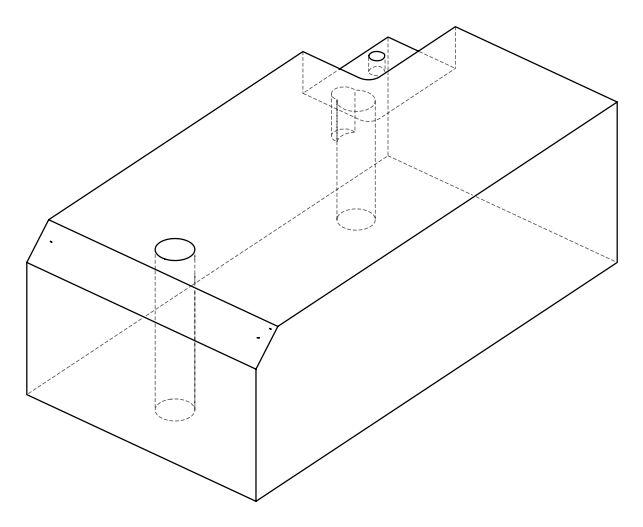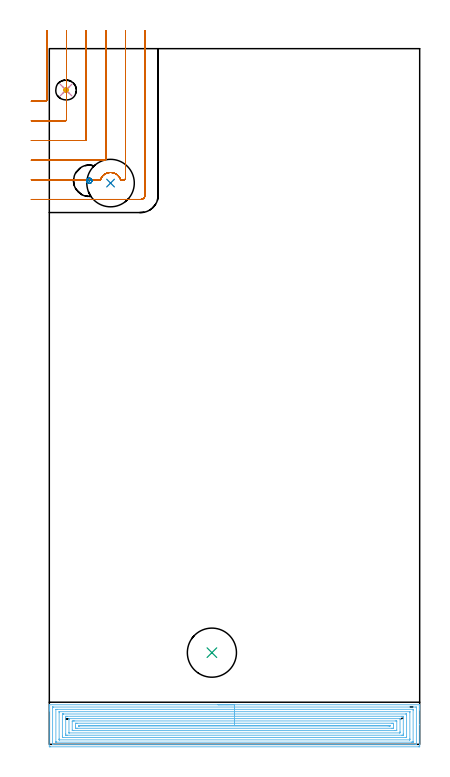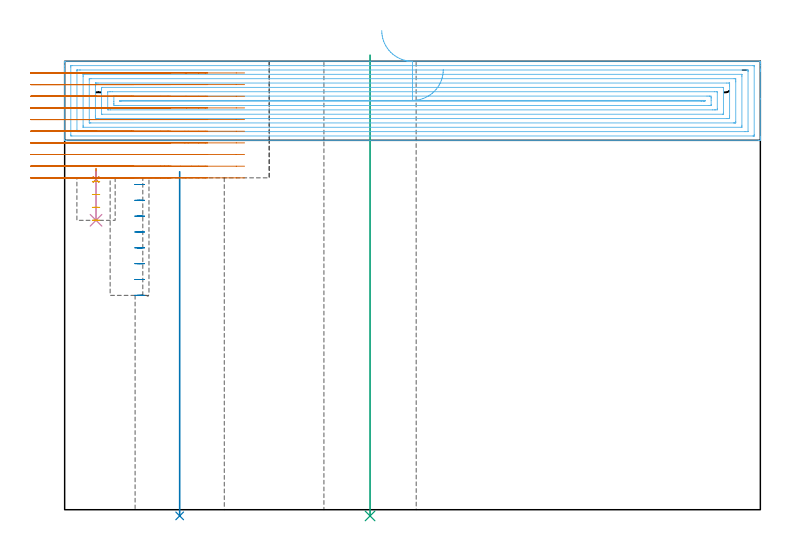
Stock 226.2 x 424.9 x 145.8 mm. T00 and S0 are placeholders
(PLAN: 8 operations, 6 tool changes, 35.3 min)
(1 SPOT_DRILL | STEP1POCKET | NXT0321_9005460120000 | 0.04 min | 4173 mm3)
(2 INDEXABLE_INSERT_DRILL_THROUGH_HOLE_FROM_SOLID | STEP1HOLE | NXT0302_029 | 0.46 min | 96222 mm3)
(3 INDEXABLE_INSERT_DRILL_THROUGH_HOLE_FROM_SOLID_1 | STEP1HOLE_1 | NXT0302_031 | 0.6 min | 102982 mm3)
(4 DRILL_BLIND_HOLE_INTO_CENTER | STEP1POCKET | UGT0301_225 | 0.07 min | 1257 mm3)
(5 MILL_ROUGH_BLIND_HOLE_CONTOUR | STEP1POCKET | UGT0201_128 | Spiral | 0.19 min | 612 mm3)
(6 AREA_MILL | FG_CHAMFER_SURFACE | UGT0205_001 | 18.32 min | 74705 mm3)
(7 MILL_CORNER_NOTCH_RECTANGULAR | CORNER_NOTCH_RECTANGULAR | NXT0201_012 | Follow Part, ap 4, ae 75% | 15.13 min | 221987 mm3)
(8 MILL_BLIND_HOLE_FROM_SOLID_MATERIAL | STEP1POCKET_1 | NXT0201_012 | Spiral | 0.5 min | 5291 mm3)
(TOOL NXT0321_9005460120000 | NC Spot Drill, 142deg, 12mm, Carbide, Uncoated | D12 PA142 FL30 Z2)
(TOOL NXT0302_029 | Index. Insert Drill 29mm [880-D2900L32-05] | D29 PA176 FL145 Z2)
(TOOL NXT0302_031 | Index. Insert Drill 30mm [880-D3000L32-05] | D30 PA176 FL150 Z2)
(TOOL UGT0301_225 | Twist Drill 11.4 mm | D11.4 PA118 FL92 Z2)
(TOOL UGT0201_128 | Carbide End Mill 10.0 | D10 FL15 Z4)
(TOOL UGT0205_001 | Chamfer Mill 20 x 3 x 45 deg. | D20 FL50 Z2)
(TOOL NXT0201_012 | ENDMILL 16mm [2P460-1600-NA 1630] | D16 FL38 Z6)
(OP 1 SPOT_DRILL)
G17 G21 G94 G90
T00 M6
G54
G17 G0 G90 X10.2 Y399.6 S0 M3
G43 Z155.8 H0
G94 G81 G98 Z107.366 F250. R110.9
G80
M5
M2
(OP 2 INDEXABLE_INSERT_DRILL_THROUGH_HOLE_FROM_SOLID)
G17 G21 G94 G90
T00 M6
G54
G17 G0 G90 X37.4 Y342.8 S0 M3
G43 Z155.8 H1
G94 G81 G98 Z-2.006 F250. R109.9
G80
M5
M2
(OP 3 INDEXABLE_INSERT_DRILL_THROUGH_HOLE_FROM_SOLID_1)
G17 G21 G94 G90
T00 M6
G54
G17 G0 G90 X99.3 Y56. S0 M3
G43 Z155.8 H1
G94 G81 G98 Z-2.024 F250. R147.8
G80
M5
M2
(OP 4 DRILL_BLIND_HOLE_INTO_CENTER)
G17 G21 G94 G90
T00 M6
G54
G17 G0 G90 X10.2 Y399.6 S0 M3
G43 Z155.8 H0
G94 G81 G98 Z94.1 F250. R109.9
G80
M5
M2
(OP 5 MILL_ROUGH_BLIND_HOLE_CONTOUR)
G17 G21 G94 G90
T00 M6
G54
G17 G0 G90 X10.2 Y399.6 S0 M3
G43 Z155.8 H0
Z106.7
G94 G3 X10.8 Y400.2 R0.6 F250.
X10.2 Y400.8 R0.6
X9. Y399.6 R1.2
X10.2 Y400.8 R-1.2
X9.6 Y400.2 R0.6
X10.2 Y399.6 R0.6
G0 Z102.5
G3 X10.8 Y400.2 R0.6
X10.2 Y400.8 R0.6
X9. Y399.6 R1.2
X10.2 Y400.8 R-1.2
X9.6 Y400.2 R0.6
X10.2 Y399.6 R0.6
G0 Z98.3
G3 X10.8 Y400.2 R0.6
X10.2 Y400.8 R0.6
X9. Y399.6 R1.2
X10.2 Y400.8 R-1.2
X9.6 Y400.2 R0.6
X10.2 Y399.6 R0.6
G0 Z94.1
G3 X10.8 Y400.2 R0.6
X10.2 Y400.8 R0.6
X9. Y399.6 R1.2
X10.2 Y400.8 R-1.2
X9.6 Y400.2 R0.6
X10.2 Y399.6 R0.6
G0 Z155.8
M5
M2
(OP 6 AREA_MILL)
G17 G21 G94 G90
T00 M6
G54
G17 G0 G90 X103.1 Y24.2 S1061 M3
G43 Z155.8 H0
G94 G1 X103.138 Z154.928 F250.
X103.252 Z154.063
X103.441 Z153.212
X103.703 Z152.38
X104.037 Z151.574
X104.44 Z150.8
X104.909 Z150.064
X105.44 Z149.372
X106.029 Z148.729
X106.672 Z148.139
X107.364 Z147.608
X108.1 Z147.14
X108.874 Z146.737
X109.68 Z146.403
X110.512 Z146.141
X111.364 Z145.952
X112.228 Z145.838
X113.1 Z145.8
X226.036
X226.191 Y24.197 Z145.788
X226.193 Y24.186 Z145.777
X226.2 Y23.848 Z145.447
Y23.484 Z145.083
Y22.836 Z144.431
Y21.629 Z143.225
Y21.069 Z142.663
Y12.002 Z133.599
Y-0.416 Z121.181
X226.196 Y-1.019 Z120.578
X226.191 Y-1.492 Z120.106
X226.07 Y-1.495 Z120.103
X225.59 Y-1.5 Z120.1
X0.61
X0.199 Y-1.496 Z120.102
X0.01 Y-1.492 Z120.106
X0. Y-1.299 Z120.298
Y20.465 Z142.06
Y21.069 Z142.663
Y21.629 Z143.225
Y21.952 Z143.548
Y22.512 Z144.108
Y22.836 Z144.431
Y23.848 Z145.447
X0.007 Y24.186 Z145.777
X0.009 Y24.197 Z145.788
X0.164 Y24.2 Z145.8
X113.1
Y22.786 Z144.386
X223.856 Y22.785 Z144.385
X224.19 Y22.779 Z144.379
X224.195 Y22.672 Z144.272
X224.199 Y22.445 Z144.045
Y0.357 Z121.957
X224.193 Y-0.035 Z121.565
X224.189 Y-0.08 Z121.52
X224.172 Y-0.082 Z121.518
X224.12 Y-0.085 Z121.515
X224.015 Y-0.086 Z121.514
X223.804
X2.344 Y-0.085 Z121.515
X2.01 Y-0.079 Z121.521
X2.005 Y0.028 Z121.628
X2.001 Y0.255 Z121.855
Y22.343 Z143.943
X2.007 Y22.735 Z144.335
X2.011 Y22.78 Z144.38
X2.028 Y22.782 Z144.382
X2.08 Y22.785 Z144.385
X2.185 Y22.786 Z144.386
X2.396
X113.1
Y21.371 Z142.971
X221.714
X222.019 Y21.368 Z142.968
X222.12 Y21.365 Z142.965
X222.19 Y21.361 Z142.961
X222.194 Y21.248 Z142.848
X222.198 Y21.069 Z142.669
X222.2 Y20.89 Z142.49
X222.199 Y1.453 Z123.053
X222.195 Y1.392 Z122.992
X222.19 Y1.346 Z122.946
X222.184 Y1.335 Z122.935
X222.171 Y1.334 Z122.934
X222.019 Y1.331 Z122.931
X221.432 Y1.329 Z122.929
X221.126
X4.486
X4.181 Y1.332 Z122.932
X4.08 Y1.335 Z122.935
X4.01 Y1.339 Z122.939
X4.006 Y1.452 Z123.052
X4.002 Y1.631 Z123.231
X4. Y1.81 Z123.41
X4.001 Y21.247 Z142.847
X4.005 Y21.308 Z142.908
X4.01 Y21.354 Z142.954
X4.016 Y21.365 Z142.965
X4.029 Y21.366 Z142.966
X4.181 Y21.369 Z142.969
X4.768 Y21.371 Z142.971
X5.074
X113.1
Y19.957 Z141.557
X220.086
X220.138 Y19.956 Z141.556
X220.174 Y19.953 Z141.553
X220.189 Y19.951 Z141.551
X220.191 Y19.933 Z141.533
X220.196 Y19.734 Z141.334
X220.2 Y19.335 Z140.935
Y3.398 Z124.998
X220.194 Y2.973 Z124.573
X220.19 Y2.762 Z124.362
X220.182 Y2.749 Z124.349
X220.155 Y2.747 Z124.347
X220.098 Y2.744 Z124.344
X220.003 Y2.743 Z124.343
X6.114
X6.062 Y2.744 Z124.344
X6.026 Y2.747 Z124.347
X6.011 Y2.749 Z124.349
X6.009 Y2.767 Z124.367
X6.004 Y2.966 Z124.566
X6. Y3.365 Z124.965
Y19.302 Z140.902
X6.006 Y19.727 Z141.327
X6.01 Y19.938 Z141.538
X6.018 Y19.951 Z141.551
X6.045 Y19.953 Z141.553
X6.103 Y19.956 Z141.556
X6.198 Y19.957 Z141.557
X113.1
Y18.543 Z140.143
X217.681
X217.933 Y18.54 Z140.14
X218.101 Y18.536 Z140.136
X218.191 Y18.53 Z140.13
X218.193 Y18.509 Z140.109
X218.196 Y18.418 Z140.018
X218.2 Y17.78 Z139.38
Y17.535 Z139.135
Y4.527 Z126.127
X218.197 Y4.282 Z125.882
X218.194 Y4.202 Z125.802
X218.191 Y4.169 Z125.769
X218.059 Y4.164 Z125.764
X217.807 Y4.158 Z125.758
X217.681 Y4.157 Z125.757
X217.555
X8.519
X8.267 Y4.16 Z125.76
X8.099 Y4.164 Z125.764
X8.009 Y4.17 Z125.77
X8.007 Y4.191 Z125.791
X8.004 Y4.282 Z125.882
X8. Y4.92 Z126.52
Y5.165 Z126.765
Y18.173 Z139.773
X8.003 Y18.418 Z140.018
X8.006 Y18.498 Z140.098
X8.009 Y18.531 Z140.131
X8.141 Y18.536 Z140.136
X8.393 Y18.541 Z140.141
X8.519 Y18.543 Z140.143
X8.645
X113.1
Y17.129 Z138.729
X215.287
X215.769 Y17.127 Z138.727
X216.184 Y17.124 Z138.724
X216.19 Y17.122 Z138.722
X216.197 Y17.112 Z138.712
X216.199 Y16.651 Z138.251
X216.2 Y16.225 Z137.825
Y6.507 Z128.107
X216.197 Y6.049 Z127.649
X216.191 Y5.631 Z127.231
X216.183 Y5.578 Z127.178
X216.131 Y5.576 Z127.176
X216.011 Y5.573 Z127.173
X215.769 Y5.572 Z127.172
X215.359 Y5.571 Z127.171
X10.913
X10.431 Y5.573 Z127.173
X10.016 Y5.576 Z127.176
X10.01 Y5.578 Z127.178
X10.003 Y5.588 Z127.188
X10.001 Y6.049 Z127.649
X10. Y6.475 Z128.075
Y16.193 Z137.793
X10.003 Y16.651 Z138.251
X10.009 Y17.069 Z138.669
X10.017 Y17.122 Z138.722
X10.069 Y17.124 Z138.724
X10.189 Y17.127 Z138.727
X10.431 Y17.128 Z138.728
X10.841 Y17.129 Z138.729
X113.1
Y15.715 Z137.315
X214.038 Y15.714 Z137.314
X214.17 Y15.708 Z137.308
X214.191 Y15.704 Z137.304
X214.196 Y15.688 Z137.288
X214.199 Y15.669 Z137.269
Y7.603 Z129.203
X214.195 Y7.388 Z128.988
X214.184 Y6.992 Z128.592
X213.984 Y6.987 Z128.587
X213.93 Y6.986 Z128.586
X12.162
X12.03 Y6.992 Z128.592
X12.009 Y6.996 Z128.596
X12.004 Y7.012 Z128.612
X12.001 Y7.031 Z128.631
Y15.098 Z136.698
X12.005 Y15.312 Z136.912
X12.016 Y15.708 Z137.308
X12.216 Y15.713 Z137.313
X12.27 Y15.714 Z137.314
X113.1 Y15.715 Z137.315
Y14.3 Z135.9
X211.306
X211.898 Y14.298 Z135.898
X212.198 Y14.293 Z135.893
X212.2 Y14.001 Z135.601
Y8.699 Z130.299
X212.198 Y8.407 Z130.007
X211.607 Y8.401 Z130.001
X211.306 Y8.4 Z130.
X210.716
X14.894
X14.302 Y8.402 Z130.002
X14.002 Y8.407 Z130.007
X14. Y8.699 Z130.299
Y14.001 Z135.601
X14.002 Y14.293 Z135.893
X14.593 Y14.299 Z135.899
X14.894 Y14.3 Z135.9
X15.484
X113.1
Y12.886 Z134.486
X208.861
X209.52 Y12.885 Z134.485
X209.755 Y12.884 Z134.484
X210.18 Y12.879 Z134.479
X210.196 Y12.448 Z134.048
X210.198 Y12.234 Z133.834
X210.2 Y11.561 Z133.161
Y10.13 Z131.73
X210.199 Y9.962 Z131.562
X210.197 Y9.878 Z131.478
X210.193 Y9.836 Z131.436
X210.19 Y9.821 Z131.421
X210.174 Y9.819 Z131.419
X209.52 Y9.815 Z131.415
X209.287 Y9.814 Z131.414
X17.34
X16.68 Y9.815 Z131.415
X16.445 Y9.816 Z131.416
X16.02 Y9.821 Z131.421
X16.004 Y10.252 Z131.852
X16.002 Y10.466 Z132.066
X16. Y11.139 Z132.739
X16.001 Y12.738 Z134.338
X16.003 Y12.822 Z134.422
X16.007 Y12.864 Z134.464
X16.01 Y12.879 Z134.479
X16.026 Y12.881 Z134.481
X16.68 Y12.885 Z134.485
X16.914 Y12.886 Z134.486
X113.1
Y11.472 Z133.072
X207.858 Y11.471 Z133.071
X208.104 Y11.468 Z133.068
X208.173 Y11.465 Z133.065
X208.191 Y11.462 Z133.062
X208.194 Y11.455 Z133.055
X208.197 Y11.416 Z133.016
X208.196 Y11.35 Z132.95
X208.19 Y11.242 Z132.842
X207.981 Y11.233 Z132.833
X207.856 Y11.23 Z132.83
X207.734 Y11.229 Z132.829
X206.965 Y11.228 Z132.828
X18.342 Y11.229 Z132.829
X18.096 Y11.232 Z132.832
X18.027 Y11.235 Z132.835
X18.009 Y11.238 Z132.838
X18.007 Y11.245 Z132.845
X18.003 Y11.284 Z132.884
X18.004 Y11.35 Z132.95
X18.01 Y11.458 Z133.058
X18.219 Y11.467 Z133.067
X18.344 Y11.47 Z133.07
X18.466 Y11.471 Z133.071
X19.235 Y11.472 Z133.072
X113.1
X113.972 Z133.11
X114.837 Z133.224
X115.688 Z133.413
X116.52 Z133.675
X117.326 Z134.009
X118.1 Z134.412
X118.836 Z134.88
X119.528 Z135.412
X120.171 Z136.001
X120.76 Z136.644
X121.292 Z137.336
X121.76 Z138.072
X122.163 Z138.846
X122.497 Z139.652
X122.759 Z140.484
X122.948 Z141.335
X123.062 Z142.2
X123.1 Z143.072
G0 Z155.8
M5
M2
(OP 7 MILL_CORNER_NOTCH_RECTANGULAR)
G17 G21 G94 G90
T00 M6
G54
G17 G0 G90 X-11. Y392.8 S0 M3
G43 Z155.8 H1
Z142.01
G94 G1 X-8. F250.
X-2.295 F500.
G3 X-1.5 Y393.595 R0.8
G1 Y432.758
Y435.758 F250.
G0 Z155.8
X-11. Y380.8
Z142.01
G1 X-8.
X9.705 F500.
G3 X10.5 Y381.595 R0.8
G1 Y432.9
Y435.9 F250.
G0 Z155.8
X-11. Y368.8
Z142.01
G1 X-8.
X21.705 F500.
G3 X22.5 Y369.595 R0.8
G1 Y432.9
Y435.9 F250.
G0 Z155.8
X-11. Y356.8
Z142.01
G1 X-8.
X33.705 F500.
G3 X34.5 Y357.595 R0.8
G1 Y432.9
Y435.9 F250.
G0 Z155.8
X-11. Y344.8
Z142.01
G1 X-8.
X31.228 F500.
G2 X33.543 Y348.027 R6.517
X39.2 Y349.042 R6.523
X39.689 Y348.881 R6.523
X43.576 Y344.8 R6.527
G1 X45.704
G3 X46.5 Y345.596 R0.8
G1 Y432.9
Y435.9 F250.
G0 Z155.8
X-11. Y332.8
Z142.01
G1 X-8.
X55.8 F500.
G3 X58.5 Y335.5 R2.7
G1 Y432.9
Y435.9 F250.
G0 Z155.8
X-11. Y392.8
Z138.22
G1 X-8.
X-2.295 F500.
G3 X-1.5 Y393.595 R0.8
G1 Y432.758
Y435.758 F250.
G0 Z155.8
X-11. Y380.8
Z138.22
G1 X-8.
X9.705 F500.
G3 X10.5 Y381.595 R0.8
G1 Y432.9
Y435.9 F250.
G0 Z155.8
X-11. Y368.8
Z138.22
G1 X-8.
X21.705 F500.
G3 X22.5 Y369.595 R0.8
G1 Y432.9
Y435.9 F250.
G0 Z155.8
X-11. Y356.8
Z138.22
G1 X-8.
X33.705 F500.
G3 X34.5 Y357.595 R0.8
G1 Y432.9
Y435.9 F250.
G0 Z155.8
X-11. Y344.8
Z138.22
G1 X-8.
X31.228 F500.
G2 X33.547 Y348.029 R6.516
X39.281 Y349.018 R6.522
X39.689 Y348.881 R6.523
X43.576 Y344.8 R6.527
G1 X45.704
G3 X46.5 Y345.596 R0.8
G1 Y432.9
Y435.9 F250.
G0 Z155.8
X-11. Y332.8
Z138.22
G1 X-8.
X55.8 F500.
G3 X58.5 Y335.5 R2.7
G1 Y432.9
Y435.9 F250.
G0 Z155.8
X-11. Y392.8
Z134.43
G1 X-8.
X-2.294 F500.
G3 X-1.5 Y393.595 R0.8
G1 Y432.758
Y435.758 F250.
G0 Z155.8
X-11. Y380.8
Z134.43
G1 X-8.
X9.705 F500.
G3 X10.5 Y381.595 R0.8
G1 Y432.9
Y435.9 F250.
G0 Z155.8
X-11. Y368.8
Z134.43
G1 X-8.
X21.705 F500.
G3 X22.5 Y369.595 R0.8
G1 Y432.9
Y435.9 F250.
G0 Z155.8
X-11. Y356.8
Z134.43
G1 X-8.
X33.705 F500.
G3 X34.5 Y357.595 R0.8
G1 Y432.9
Y435.9 F250.
G0 Z155.8
X-11. Y344.8
Z134.43
G1 X-8.
X31.228 F500.
G2 X33.547 Y348.029 R6.516
X39.282 Y349.018 R6.522
X39.689 Y348.881 R6.523
X43.576 Y344.8 R6.527
G1 X45.704
G3 X46.5 Y345.596 R0.8
G1 Y432.9
Y435.9 F250.
G0 Z155.8
X-11. Y332.8
Z134.43
G1 X-8.
X55.8 F500.
G3 X58.5 Y335.5 R2.7
G1 Y432.9
Y435.9 F250.
G0 Z155.8
X-11. Y392.8
Z130.64
G1 X-8.
X-2.295 F500.
G3 X-1.5 Y393.595 R0.8
G1 Y432.758
Y435.758 F250.
G0 Z155.8
X-11. Y380.8
Z130.64
G1 X-8.
X9.705 F500.
G3 X10.5 Y381.595 R0.8
G1 Y432.9
Y435.9 F250.
G0 Z155.8
X-11. Y368.8
Z130.64
G1 X-8.
X21.705 F500.
G3 X22.5 Y369.595 R0.8
G1 Y432.9
Y435.9 F250.
G0 Z155.8
X-11. Y356.8
Z130.64
G1 X-8.
X33.705 F500.
G3 X34.5 Y357.595 R0.8
G1 Y432.9
Y435.9 F250.
G0 Z155.8
X-11. Y344.8
Z130.64
G1 X-8.
X31.228 F500.
G2 X33.543 Y348.027 R6.517
X39.689 Y348.881 R6.523
X43.576 Y344.8 R6.527
G1 X45.704
G3 X46.5 Y345.596 R0.8
G1 Y432.9
Y435.9 F250.
G0 Z155.8
X-11. Y332.8
Z130.64
G1 X-8.
X55.8 F500.
G3 X58.5 Y335.5 R2.7
G1 Y432.9
Y435.9 F250.
G0 Z155.8
X-11. Y392.8
Z126.85
G1 X-8.
X-2.295 F500.
G3 X-1.5 Y393.595 R0.8
G1 Y432.758
Y435.758 F250.
G0 Z155.8
X-11. Y380.8
Z126.85
G1 X-8.
X9.705 F500.
G3 X10.5 Y381.595 R0.8
G1 Y432.9
Y435.9 F250.
G0 Z155.8
X-11. Y368.8
Z126.85
G1 X-8.
X21.705 F500.
G3 X22.5 Y369.595 R0.8
G1 Y432.9
Y435.9 F250.
G0 Z155.8
X-11. Y356.8
Z126.85
G1 X-8.
X33.705 F500.
G3 X34.5 Y357.595 R0.8
G1 Y432.9
Y435.9 F250.
G0 Z155.8
X-11. Y344.8
Z126.85
G1 X-8.
X31.228 F500.
G2 X33.549 Y348.031 R6.516
X39.279 Y349.019 R6.522
X39.689 Y348.881 R6.523
X43.576 Y344.8 R6.527
G1 X45.704
G3 X46.5 Y345.596 R0.8
G1 Y432.9
Y435.9 F250.
G0 Z155.8
X-11. Y332.8
Z126.85
G1 X-8.
X55.8 F500.
G3 X58.5 Y335.5 R2.7
G1 Y432.9
Y435.9 F250.
G0 Z155.8
X-11. Y392.8
Z123.06
G1 X-8.
X-2.295 F500.
G3 X-1.5 Y393.595 R0.8
G1 Y432.758
Y435.758 F250.
G0 Z155.8
X-11. Y380.8
Z123.06
G1 X-8.
X9.705 F500.
G3 X10.5 Y381.595 R0.8
G1 Y432.9
Y435.9 F250.
G0 Z155.8
X-11. Y368.8
Z123.06
G1 X-8.
X21.705 F500.
G3 X22.5 Y369.595 R0.8
G1 Y432.9
Y435.9 F250.
G0 Z155.8
X-11. Y356.8
Z123.06
G1 X-8.
X33.705 F500.
G3 X34.5 Y357.595 R0.8
G1 Y432.9
Y435.9 F250.
G0 Z155.8
X-11. Y344.8
Z123.06
G1 X-8.
X31.228 F500.
G2 X33.549 Y348.031 R6.516
X39.103 Y349.069 R6.522
X40.149 Y348.685 R6.504
X43.576 Y344.8 R6.527
G1 X45.704
G3 X46.5 Y345.596 R0.8
G1 Y432.9
Y435.9 F250.
G0 Z155.8
X-11. Y332.8
Z123.06
G1 X-8.
X55.8 F500.
G3 X58.5 Y335.5 R2.7
G1 Y432.9
Y435.9 F250.
G0 Z155.8
X-11. Y392.8
Z119.27
G1 X-8.
X-2.295 F500.
G3 X-1.5 Y393.595 R0.8
G1 Y432.758
Y435.758 F250.
G0 Z155.8
X-11. Y380.8
Z119.27
G1 X-8.
X9.705 F500.
G3 X10.5 Y381.595 R0.8
G1 Y432.9
Y435.9 F250.
G0 Z155.8
X-11. Y368.8
Z119.27
G1 X-8.
X21.705 F500.
G3 X22.5 Y369.595 R0.8
G1 Y432.9
Y435.9 F250.
G0 Z155.8
X-11. Y356.8
Z119.27
G1 X-8.
X33.705 F500.
G3 X34.5 Y357.595 R0.8
G1 Y432.9
Y435.9 F250.
G0 Z155.8
X-11. Y344.8
Z119.27
G1 X-8.
X31.228 F500.
G2 X33.551 Y348.032 R6.517
X39.103 Y349.069 R6.523
X40.149 Y348.685 R6.504
X43.576 Y344.8 R6.527
G1 X45.704
G3 X46.5 Y345.596 R0.8
G1 Y432.9
Y435.9 F250.
G0 Z155.8
X-11. Y332.8
Z119.27
G1 X-8.
X55.8 F500.
G3 X58.5 Y335.5 R2.7
G1 Y432.9
Y435.9 F250.
G0 Z155.8
X-11. Y392.8
Z115.48
G1 X-8.
X-2.295 F500.
G3 X-1.5 Y393.595 R0.8
G1 Y432.758
Y435.758 F250.
G0 Z155.8
X-11. Y380.8
Z115.48
G1 X-8.
X9.705 F500.
G3 X10.5 Y381.595 R0.8
G1 Y432.9
Y435.9 F250.
G0 Z155.8
X-11. Y368.8
Z115.48
G1 X-8.
X21.705 F500.
G3 X22.5 Y369.595 R0.8
G1 Y432.9
Y435.9 F250.
G0 Z155.8
X-11. Y356.8
Z115.48
G1 X-8.
X33.705 F500.
G3 X34.5 Y357.595 R0.8
G1 Y432.9
Y435.9 F250.
G0 Z155.8
X-11. Y344.8
Z115.48
G1 X-8.
X31.228 F500.
G2 X32.386 Y346.923 R6.517
X34.671 Y348.692 R6.545
X37.656 Y349.289 R6.523
X41.273 Y348.01 R6.525
X43.576 Y344.8 R6.527
G1 X45.704
G3 X46.5 Y345.596 R0.8
G1 Y432.9
Y435.9 F250.
G0 Z155.8
X-11. Y332.8
Z115.48
G1 X-8.
X55.8 F500.
G3 X58.5 Y335.5 R2.7
G1 Y432.9
Y435.9 F250.
G0 Z155.8
X-11. Y392.8
Z111.69
G1 X-8.
X-2.295 F500.
G3 X-1.5 Y393.595 R0.8
G1 Y432.758
Y435.758 F250.
G0 Z155.8
X-11. Y380.8
Z111.69
G1 X-8.
X9.705 F500.
G3 X10.5 Y381.595 R0.8
G1 Y432.9
Y435.9 F250.
G0 Z155.8
X-11. Y368.8
Z111.69
G1 X-8.
X21.705 F500.
G3 X22.5 Y369.595 R0.8
G1 Y432.9
Y435.9 F250.
G0 Z155.8
X-11. Y356.8
Z111.69
G1 X-8.
X33.705 F500.
G3 X34.5 Y357.595 R0.8
G1 Y432.9
Y435.9 F250.
G0 Z155.8
X-11. Y344.8
Z111.69
G1 X-8.
X31.228 F500.
G2 X32.415 Y346.958 R6.516
X34.643 Y348.679 R6.545
X37.661 Y349.288 R6.522
X41.273 Y348.01 R6.525
X43.576 Y344.8 R6.527
G1 X45.704
G3 X46.5 Y345.596 R0.8
G1 Y432.9
Y435.9 F250.
G0 Z155.8
X-11. Y332.8
Z111.69
G1 X-8.
X55.8 F500.
G3 X58.5 Y335.5 R2.7
G1 Y432.9
Y435.9 F250.
G0 Z155.8
X-11. Y392.8
Z107.9
G1 X-8.
X-2.295 F500.
G3 X-1.5 Y393.595 R0.8
G1 Y432.758
Y435.758 F250.
G0 Z155.8
X-11. Y380.8
Z107.9
G1 X-8.
X9.705 F500.
G3 X10.5 Y381.595 R0.8
G1 Y432.9
Y435.9 F250.
G0 Z155.8
X-11. Y368.8
Z107.9
G1 X-8.
X21.705 F500.
G3 X22.5 Y369.595 R0.8
G1 Y432.9
Y435.9 F250.
G0 Z155.8
X-11. Y356.8
Z107.9
G1 X-8.
X33.705 F500.
G3 X34.5 Y357.595 R0.8
G1 Y432.9
Y435.9 F250.
G0 Z155.8
X-11. Y344.8
Z107.9
G1 X-8.
X31.228 F500.
G2 X33.547 Y348.029 R6.516
X39.276 Y349.02 R6.522
X39.689 Y348.881 R6.523
X43.576 Y344.8 R6.527
G1 X45.704
G3 X46.5 Y345.596 R0.8
G1 Y432.9
Y435.9 F250.
G0 Z155.8
X-11. Y332.8
Z107.9
G1 X-8.
X55.8 F500.
G3 X58.5 Y335.5 R2.7
G1 Y432.9
Y435.9 F250.
G0 Z155.8
M5
M2
(OP 8 MILL_BLIND_HOLE_FROM_SOLID_MATERIAL)
G17 G21 G94 G90
T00 M6
G54
G17 G0 G90 X24.4 Y344.2 S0 M3
G43 Z155.8 H1
Z105.75
G94 G3 X25.2 Y345. R0.8 F250.
X24.4 Y345.8 R0.8
X22.8 Y344.2 R1.6
X24.4 Y345.8 R-1.6
X23.6 Y345. R0.8
X24.4 Y344.2 R0.8
G0 Z100.6
G3 X25.2 Y345. R0.8
X24.4 Y345.8 R0.8
X22.8 Y344.2 R1.6
X24.4 Y345.8 R-1.6
X23.6 Y345. R0.8
X24.4 Y344.2 R0.8
G0 Z95.45
G3 X25.2 Y345. R0.8
X24.4 Y345.8 R0.8
X22.8 Y344.2 R1.6
X24.4 Y345.8 R-1.6
X23.6 Y345. R0.8
X24.4 Y344.2 R0.8
G0 Z90.3
G3 X25.2 Y345. R0.8
X24.4 Y345.8 R0.8
X22.8 Y344.2 R1.6
X24.4 Y345.8 R-1.6
X23.6 Y345. R0.8
X24.4 Y344.2 R0.8
G0 Z85.15
G3 X25.2 Y345. R0.8
X24.4 Y345.8 R0.8
X22.8 Y344.2 R1.6
X24.4 Y345.8 R-1.6
X23.6 Y345. R0.8
X24.4 Y344.2 R0.8
G0 Z80.
G3 X25.2 Y345. R0.8
X24.4 Y345.8 R0.8
X22.8 Y344.2 R1.6
X24.4 Y345.8 R-1.6
X23.6 Y345. R0.8
X24.4 Y344.2 R0.8
G0 Z74.85
G3 X25.2 Y345. R0.8
X24.4 Y345.8 R0.8
X22.8 Y344.2 R1.6
X24.4 Y345.8 R-1.6
X23.6 Y345. R0.8
X24.4 Y344.2 R0.8
G0 Z69.7
G3 X25.2 Y345. R0.8
X24.4 Y345.8 R0.8
X22.8 Y344.2 R1.6
X24.4 Y345.8 R-1.6
X23.6 Y345. R0.8
X24.4 Y344.2 R0.8
G0 Z155.8
M5
M2
